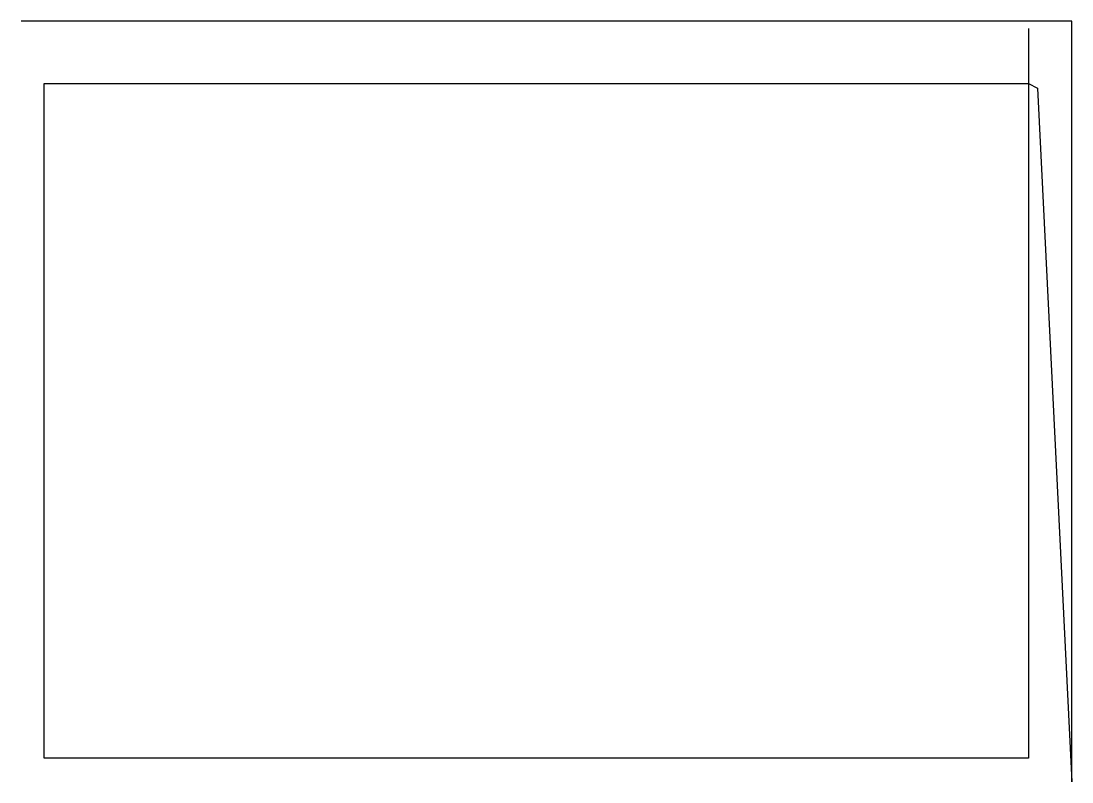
# Model space of a CAD drawing. Header units: metres. Extents: x 5467 to 6418, y 0 to 688.
import ezdxf

# ---------------------------------------------------------------- set-up
doc = ezdxf.new("R2010")
doc.units = ezdxf.units.M

msp = doc.modelspace()

# ---------------------------------------------------------------- linework, layer by layer
at = {"layer": 'TOOL_0'}
for p, q in [((5468.354, 688.143), (5467.354, 688.143)), ((6417.503, 688.143), (5468.354, 688.143)), ((6417.503, 1), (6417.503, 688.143)), ((6378.232, 681.283), (6378.232, 631.658)), ((5488.232, 21.658), (5488.232, 631.658)), ((5488.232, 631.658), (6378.232, 631.658)), ((6378.232, 631.658), (6378.232, 21.658)), ((6378.232, 631.658), (6386.35, 627.434)), ((6386.35, 627.434), (6417.503, 0)), ((6378.232, 21.658), (5488.232, 21.658)), ((6417.503, 0), (6417.503, 1)), ((6417.503, 1), (6417.503, 0)), ((6417.503, 0), (6417.503, 1))]:
    msp.add_line(p, q, dxfattribs=at)

doc.saveas('drawing.dxf')
